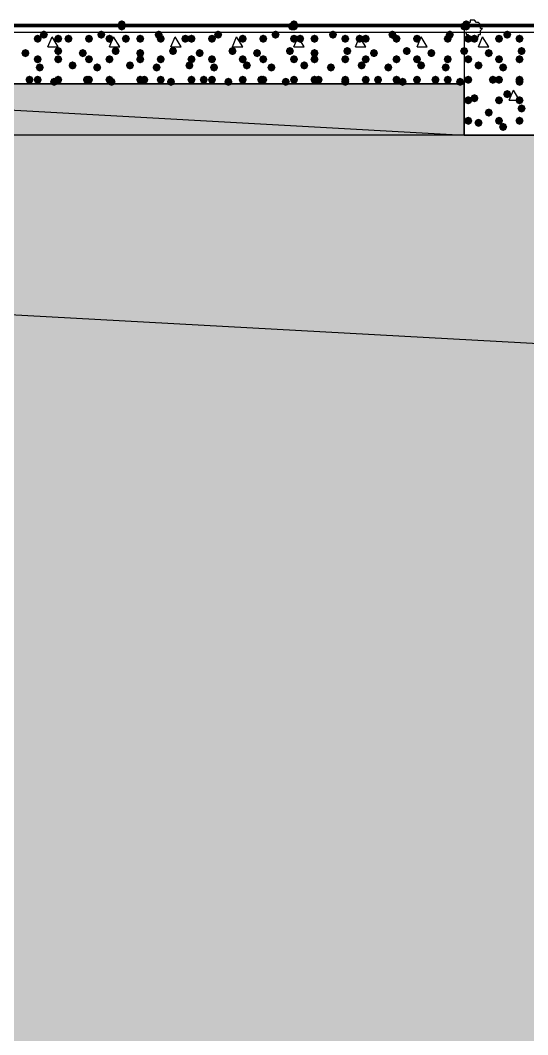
# Model space of a CAD drawing. Header units: millimetres. Extents: x 0 to 420, y 0 to 297.
# Drawn here: x 100.86 to 111.34, y 207.24 to 228.18 of the extents above; entities that cross this region are included whole.
import ezdxf

# ---------------------------------------------------------------- set-up
doc = ezdxf.new("R2010")
doc.units = ezdxf.units.MM
doc.layers.get('0').update_dxf_attribs({"linetype": 'CONTINUOUS'})

msp = doc.modelspace()

# ---------------------------------------------------------------- hatches: boundary and pattern name
at = {"true_color": 0x000007}
h = msp.add_hatch(color=0, dxfattribs=at)
h.paths.add_polyline_path([(32.215667, 228.049667), (380.661333, 228.049667)], flags=0)
h.paths.add_polyline_path([(380.661333, 228.049667), (32.215667, 228.049667)], flags=0)
at = {"true_color": 0x0000fe}
for points in [[(103.039333, 228.092), (103.014462, 228.032204), (102.954667, 228.007333), (102.894871, 228.032204), (102.87, 228.092), (102.894871, 228.151796), (102.954667, 228.176667), (103.014462, 228.151796)], [(103.039333, 228.049667), (103.014462, 227.989871), (102.954667, 227.965), (102.894871, 227.989871), (102.87, 228.049667), (102.894871, 228.109462), (102.954667, 228.134333), (103.014462, 228.109463)], [(103.039333, 228.049667), (103.014462, 227.989871), (102.954667, 227.965), (102.894871, 227.989871), (102.87, 228.049667), (102.894871, 228.109462), (102.954667, 228.134333), (103.014462, 228.109463)], [(103.039333, 228.049667), (103.014462, 227.989871), (102.954667, 227.965), (102.894871, 227.989871), (102.87, 228.049667), (102.894871, 228.109462), (102.954667, 228.134333), (103.014462, 228.109463)], [(106.553, 228.049667), (106.528129, 227.989871), (106.468333, 227.965), (106.408537, 227.989871), (106.383667, 228.049667), (106.408537, 228.109462), (106.468333, 228.134333), (106.528129, 228.109463)], [(106.595333, 228.092), (106.570463, 228.032204), (106.510667, 228.007333), (106.450871, 228.032204), (106.426, 228.092), (106.450871, 228.151796), (106.510667, 228.176667), (106.570462, 228.151796)], [(106.595333, 228.049667), (106.570463, 227.989871), (106.510667, 227.965), (106.450871, 227.989871), (106.426, 228.049667), (106.450871, 228.109462), (106.510667, 228.134333), (106.570462, 228.109463)], [(106.595333, 228.049667), (106.570463, 227.989871), (106.510667, 227.965), (106.450871, 227.989871), (106.426, 228.049667), (106.450871, 228.109462), (106.510667, 228.134333), (106.570462, 228.109463)], [(110.109, 228.049667), (110.084129, 227.989871), (110.024333, 227.965), (109.964538, 227.989871), (109.939667, 228.049667), (109.964537, 228.109462), (110.024333, 228.134333), (110.084129, 228.109463)], [(110.109, 228.049667), (110.084129, 227.989871), (110.024333, 227.965), (109.964538, 227.989871), (109.939667, 228.049667), (109.964537, 228.109462), (110.024333, 228.134333), (110.084129, 228.109463)], [(110.151333, 228.092), (110.126462, 228.032204), (110.066667, 228.007333), (110.006871, 228.032204), (109.982, 228.092), (110.006871, 228.151796), (110.066667, 228.176667), (110.126462, 228.151796)], [(110.151333, 228.049667), (110.126462, 227.989871), (110.066667, 227.965), (110.006871, 227.989871), (109.982, 228.049667), (110.006871, 228.109462), (110.066667, 228.134333), (110.126462, 228.109463)]]:
    msp.add_hatch(color=0, dxfattribs=at).paths.add_polyline_path(points, flags=0)
at = {"true_color": 0x000008}
for points in [[(101.303667, 227.795667), (101.278796, 227.735871), (101.219, 227.711), (101.159204, 227.735871), (101.134333, 227.795667), (101.159204, 227.855462), (101.219, 227.880333), (101.278796, 227.855463)], [(101.430667, 227.880333), (101.405796, 227.820537), (101.346, 227.795667), (101.286204, 227.820537), (101.261333, 227.880333), (101.286204, 227.940129), (101.346, 227.965), (101.405796, 227.940129)], [(101.727, 227.795667), (101.702129, 227.735871), (101.642333, 227.711), (101.582538, 227.735871), (101.557667, 227.795667), (101.582537, 227.855462), (101.642333, 227.880333), (101.702129, 227.855463)], [(101.938667, 227.795667), (101.913796, 227.735871), (101.854, 227.711), (101.794204, 227.735871), (101.769333, 227.795667), (101.794204, 227.855462), (101.854, 227.880333), (101.913796, 227.855463)], [(102.362, 227.795667), (102.337129, 227.735871), (102.277333, 227.711), (102.217538, 227.735871), (102.192667, 227.795667), (102.217537, 227.855462), (102.277333, 227.880333), (102.337129, 227.855463)], [(102.616, 227.880333), (102.591129, 227.820537), (102.531333, 227.795667), (102.471537, 227.820537), (102.446667, 227.880333), (102.471537, 227.940129), (102.531333, 227.965), (102.591129, 227.940129)], [(102.785333, 227.795667), (102.760463, 227.735871), (102.700667, 227.711), (102.640871, 227.735871), (102.616, 227.795667), (102.640871, 227.855462), (102.700667, 227.880333), (102.760462, 227.855463)], [(103.124, 227.795667), (103.099129, 227.735871), (103.039333, 227.711), (102.979538, 227.735871), (102.954667, 227.795667), (102.979537, 227.855462), (103.039333, 227.880333), (103.099129, 227.855463)], [(103.420333, 227.795667), (103.395463, 227.735871), (103.335667, 227.711), (103.275871, 227.735871), (103.251, 227.795667), (103.275871, 227.855462), (103.335667, 227.880333), (103.395462, 227.855463)], [(103.801333, 227.880333), (103.776462, 227.820537), (103.716667, 227.795667), (103.656871, 227.820537), (103.632, 227.880333), (103.656871, 227.940129), (103.716667, 227.965), (103.776462, 227.940129)], [(103.843667, 227.795667), (103.818796, 227.735871), (103.759, 227.711), (103.699204, 227.735871), (103.674333, 227.795667), (103.699204, 227.855462), (103.759, 227.880333), (103.818796, 227.855463)], [(104.351667, 227.795667), (104.326796, 227.735871), (104.267, 227.711), (104.207204, 227.735871), (104.182333, 227.795667), (104.207204, 227.855462), (104.267, 227.880333), (104.326796, 227.855463)], [(104.478667, 227.795667), (104.453796, 227.735871), (104.394, 227.711), (104.334204, 227.735871), (104.309333, 227.795667), (104.334204, 227.855462), (104.394, 227.880333), (104.453796, 227.855463)], [(104.902, 227.795667), (104.877129, 227.735871), (104.817333, 227.711), (104.757538, 227.735871), (104.732667, 227.795667), (104.757537, 227.855462), (104.817333, 227.880333), (104.877129, 227.855463)], [(105.029, 227.880333), (105.004129, 227.820537), (104.944333, 227.795667), (104.884538, 227.820537), (104.859667, 227.880333), (104.884537, 227.940129), (104.944333, 227.965), (105.004129, 227.940129)], [(105.537, 227.795667), (105.512129, 227.735871), (105.452333, 227.711), (105.392538, 227.735871), (105.367667, 227.795667), (105.392537, 227.855462), (105.452333, 227.880333), (105.512129, 227.855463)], [(105.537, 227.795667), (105.512129, 227.735871), (105.452333, 227.711), (105.392538, 227.735871), (105.367667, 227.795667), (105.392537, 227.855462), (105.452333, 227.880333), (105.512129, 227.855463)], [(105.960333, 227.795667), (105.935463, 227.735871), (105.875667, 227.711), (105.815871, 227.735871), (105.791, 227.795667), (105.815871, 227.855462), (105.875667, 227.880333), (105.935462, 227.855463)], [(106.214333, 227.880333), (106.189462, 227.820537), (106.129667, 227.795667), (106.069871, 227.820537), (106.045, 227.880333), (106.069871, 227.940129), (106.129667, 227.965), (106.189462, 227.940129)], [(106.595333, 227.795667), (106.570463, 227.735871), (106.510667, 227.711), (106.450871, 227.735871), (106.426, 227.795667), (106.450871, 227.855462), (106.510667, 227.880333), (106.570462, 227.855463)], [(106.722333, 227.795667), (106.697463, 227.735871), (106.637667, 227.711), (106.577871, 227.735871), (106.553, 227.795667), (106.577871, 227.855462), (106.637667, 227.880333), (106.697462, 227.855463)], [(107.018667, 227.795667), (106.993796, 227.735871), (106.934, 227.711), (106.874204, 227.735871), (106.849333, 227.795667), (106.874204, 227.855462), (106.934, 227.880333), (106.993796, 227.855463)], [(107.399667, 227.880333), (107.374796, 227.820537), (107.315, 227.795667), (107.255204, 227.820537), (107.230333, 227.880333), (107.255204, 227.940129), (107.315, 227.965), (107.374796, 227.940129)], [(107.653667, 227.795667), (107.628796, 227.735871), (107.569, 227.711), (107.509204, 227.735871), (107.484333, 227.795667), (107.509204, 227.855462), (107.569, 227.880333), (107.628796, 227.855463)], [(107.95, 227.795667), (107.925129, 227.735871), (107.865333, 227.711), (107.805538, 227.735871), (107.780667, 227.795667), (107.805537, 227.855462), (107.865333, 227.880333), (107.925129, 227.855463)], [(108.077, 227.795667), (108.052129, 227.735871), (107.992333, 227.711), (107.932538, 227.735871), (107.907667, 227.795667), (107.932537, 227.855462), (107.992333, 227.880333), (108.052129, 227.855463)], [(108.627333, 227.880333), (108.602463, 227.820537), (108.542667, 227.795667), (108.482871, 227.820537), (108.458, 227.880333), (108.482871, 227.940129), (108.542667, 227.965), (108.602462, 227.940129)], [(108.712, 227.795667), (108.687129, 227.735871), (108.627333, 227.711), (108.567538, 227.735871), (108.542667, 227.795667), (108.567537, 227.855462), (108.627333, 227.880333), (108.687129, 227.855463)], [(109.135333, 227.795667), (109.110463, 227.735871), (109.050667, 227.711), (108.990871, 227.735871), (108.966, 227.795667), (108.990871, 227.855462), (109.050667, 227.880333), (109.110462, 227.855463)], [(109.135333, 227.795667), (109.110463, 227.735871), (109.050667, 227.711), (108.990871, 227.735871), (108.966, 227.795667), (108.990871, 227.855462), (109.050667, 227.880333), (109.110462, 227.855463)], [(109.770333, 227.795667), (109.745463, 227.735871), (109.685667, 227.711), (109.625871, 227.735871), (109.601, 227.795667), (109.625871, 227.855462), (109.685667, 227.880333), (109.745462, 227.855463)], [(109.812667, 227.880333), (109.787796, 227.820537), (109.728, 227.795667), (109.668204, 227.820537), (109.643333, 227.880333), (109.668204, 227.940129), (109.728, 227.965), (109.787796, 227.940129)], [(101.727, 227.541667), (101.702129, 227.481871), (101.642333, 227.457), (101.582538, 227.481871), (101.557667, 227.541667), (101.582537, 227.601462), (101.642333, 227.626333), (101.702129, 227.601463)], [(102.912333, 227.541667), (102.887463, 227.481871), (102.827667, 227.457), (102.767871, 227.481871), (102.743, 227.541667), (102.767871, 227.601462), (102.827667, 227.626333), (102.887462, 227.601463)], [(104.097667, 227.541667), (104.072796, 227.481871), (104.013, 227.457), (103.953204, 227.481871), (103.928333, 227.541667), (103.953204, 227.601462), (104.013, 227.626333), (104.072796, 227.601463)], [(105.325333, 227.541667), (105.300463, 227.481871), (105.240667, 227.457), (105.180871, 227.481871), (105.156, 227.541667), (105.180871, 227.601462), (105.240667, 227.626333), (105.300462, 227.601463)], [(106.510667, 227.541667), (106.485796, 227.481871), (106.426, 227.457), (106.366204, 227.481871), (106.341333, 227.541667), (106.366204, 227.601462), (106.426, 227.626333), (106.485796, 227.601463)], [(107.696, 227.541667), (107.671129, 227.481871), (107.611333, 227.457), (107.551537, 227.481871), (107.526667, 227.541667), (107.551537, 227.601462), (107.611333, 227.626333), (107.671129, 227.601463)], [(108.923667, 227.541667), (108.898796, 227.481871), (108.839, 227.457), (108.779204, 227.481871), (108.754333, 227.541667), (108.779204, 227.601462), (108.839, 227.626333), (108.898796, 227.601463)], [(110.109, 227.541667), (110.084129, 227.481871), (110.024333, 227.457), (109.964538, 227.481871), (109.939667, 227.541667), (109.964537, 227.601462), (110.024333, 227.626333), (110.084129, 227.601463)], [(101.049667, 227.499333), (101.024796, 227.439537), (100.965, 227.414667), (100.905204, 227.439537), (100.880333, 227.499333), (100.905204, 227.559129), (100.965, 227.584), (101.024796, 227.559129)], [(101.303667, 227.372333), (101.278796, 227.312537), (101.219, 227.287667), (101.159204, 227.312537), (101.134333, 227.372333), (101.159204, 227.432129), (101.219, 227.457), (101.278796, 227.432129)], [(101.727, 227.372333), (101.702129, 227.312537), (101.642333, 227.287667), (101.582538, 227.312537), (101.557667, 227.372333), (101.582537, 227.432129), (101.642333, 227.457), (101.702129, 227.432129)], [(102.235, 227.499333), (102.210129, 227.439537), (102.150333, 227.414667), (102.090538, 227.439537), (102.065667, 227.499333), (102.090537, 227.559129), (102.150333, 227.584), (102.210129, 227.559129)], [(102.362, 227.372333), (102.337129, 227.312537), (102.277333, 227.287667), (102.217538, 227.312537), (102.192667, 227.372333), (102.217537, 227.432129), (102.277333, 227.457), (102.337129, 227.432129)], [(102.785333, 227.372333), (102.760463, 227.312537), (102.700667, 227.287667), (102.640871, 227.312537), (102.616, 227.372333), (102.640871, 227.432129), (102.700667, 227.457), (102.760462, 227.432129)], [(103.420333, 227.499333), (103.395463, 227.439537), (103.335667, 227.414667), (103.275871, 227.439537), (103.251, 227.499333), (103.275871, 227.559129), (103.335667, 227.584), (103.395462, 227.559129)], [(103.420333, 227.372333), (103.395463, 227.312537), (103.335667, 227.287667), (103.275871, 227.312537), (103.251, 227.372333), (103.275871, 227.432129), (103.335667, 227.457), (103.395462, 227.432129)], [(103.843667, 227.372333), (103.818796, 227.312537), (103.759, 227.287667), (103.699204, 227.312537), (103.674333, 227.372333), (103.699204, 227.432129), (103.759, 227.457), (103.818796, 227.432129)], [(104.478667, 227.372333), (104.453796, 227.312537), (104.394, 227.287667), (104.334204, 227.312537), (104.309333, 227.372333), (104.334204, 227.432129), (104.394, 227.457), (104.453796, 227.432129)], [(104.648, 227.499333), (104.623129, 227.439537), (104.563333, 227.414667), (104.503537, 227.439537), (104.478667, 227.499333), (104.503537, 227.559129), (104.563333, 227.584), (104.623129, 227.559129)], [(104.902, 227.372333), (104.877129, 227.312537), (104.817333, 227.287667), (104.757538, 227.312537), (104.732667, 227.372333), (104.757537, 227.432129), (104.817333, 227.457), (104.877129, 227.432129)], [(105.537, 227.372333), (105.512129, 227.312537), (105.452333, 227.287667), (105.392538, 227.312537), (105.367667, 227.372333), (105.392537, 227.432129), (105.452333, 227.457), (105.512129, 227.432129)], [(105.833333, 227.499333), (105.808463, 227.439537), (105.748667, 227.414667), (105.688871, 227.439537), (105.664, 227.499333), (105.688871, 227.559129), (105.748667, 227.584), (105.808462, 227.559129)], [(105.960333, 227.372333), (105.935463, 227.312537), (105.875667, 227.287667), (105.815871, 227.312537), (105.791, 227.372333), (105.815871, 227.432129), (105.875667, 227.457), (105.935462, 227.432129)], [(106.595333, 227.372333), (106.570463, 227.312537), (106.510667, 227.287667), (106.450871, 227.312537), (106.426, 227.372333), (106.450871, 227.432129), (106.510667, 227.457), (106.570462, 227.432129)], [(107.018667, 227.499333), (106.993796, 227.439537), (106.934, 227.414667), (106.874204, 227.439537), (106.849333, 227.499333), (106.874204, 227.559129), (106.934, 227.584), (106.993796, 227.559129)], [(107.018667, 227.372333), (106.993796, 227.312537), (106.934, 227.287667), (106.874204, 227.312537), (106.849333, 227.372333), (106.874204, 227.432129), (106.934, 227.457), (106.993796, 227.432129)], [(107.653667, 227.372333), (107.628796, 227.312537), (107.569, 227.287667), (107.509204, 227.312537), (107.484333, 227.372333), (107.509204, 227.432129), (107.569, 227.457), (107.628796, 227.432129)], [(108.077, 227.372333), (108.052129, 227.312537), (107.992333, 227.287667), (107.932538, 227.312537), (107.907667, 227.372333), (107.932537, 227.432129), (107.992333, 227.457), (108.052129, 227.432129)], [(108.246333, 227.499333), (108.221463, 227.439537), (108.161667, 227.414667), (108.101871, 227.439537), (108.077, 227.499333), (108.101871, 227.559129), (108.161667, 227.584), (108.221462, 227.559129)], [(108.712, 227.372333), (108.687129, 227.312537), (108.627333, 227.287667), (108.567538, 227.312537), (108.542667, 227.372333), (108.567537, 227.432129), (108.627333, 227.457), (108.687129, 227.432129)], [(109.135333, 227.372333), (109.110463, 227.312537), (109.050667, 227.287667), (108.990871, 227.312537), (108.966, 227.372333), (108.990871, 227.432129), (109.050667, 227.457), (109.110462, 227.432129)], [(109.431667, 227.499333), (109.406796, 227.439537), (109.347, 227.414667), (109.287204, 227.439537), (109.262333, 227.499333), (109.287204, 227.559129), (109.347, 227.584), (109.406796, 227.559129)], [(109.770333, 227.372333), (109.745463, 227.312537), (109.685667, 227.287667), (109.625871, 227.312537), (109.601, 227.372333), (109.625871, 227.432129), (109.685667, 227.457), (109.745462, 227.432129)], [(101.346, 227.203), (101.321129, 227.143204), (101.261333, 227.118333), (101.201537, 227.143204), (101.176667, 227.203), (101.201537, 227.262796), (101.261333, 227.287667), (101.321129, 227.262796)], [(102.023333, 227.245333), (101.998463, 227.185537), (101.938667, 227.160667), (101.878871, 227.185537), (101.854, 227.245333), (101.878871, 227.305129), (101.938667, 227.33), (101.998462, 227.305129)], [(102.531333, 227.203), (102.506463, 227.143204), (102.446667, 227.118333), (102.386871, 227.143204), (102.362, 227.203), (102.386871, 227.262796), (102.446667, 227.287667), (102.506462, 227.262796)], [(103.208667, 227.245333), (103.183796, 227.185537), (103.124, 227.160667), (103.064204, 227.185537), (103.039333, 227.245333), (103.064204, 227.305129), (103.124, 227.33), (103.183796, 227.305129)], [(103.759, 227.203), (103.734129, 227.143204), (103.674333, 227.118333), (103.614538, 227.143204), (103.589667, 227.203), (103.614537, 227.262796), (103.674333, 227.287667), (103.734129, 227.262796)], [(104.436333, 227.245333), (104.411463, 227.185537), (104.351667, 227.160667), (104.291871, 227.185537), (104.267, 227.245333), (104.291871, 227.305129), (104.351667, 227.33), (104.411462, 227.305129)], [(104.944333, 227.203), (104.919462, 227.143204), (104.859667, 227.118333), (104.799871, 227.143204), (104.775, 227.203), (104.799871, 227.262796), (104.859667, 227.287667), (104.919462, 227.262796)], [(105.621667, 227.245333), (105.596796, 227.185537), (105.537, 227.160667), (105.477204, 227.185537), (105.452333, 227.245333), (105.477204, 227.305129), (105.537, 227.33), (105.596796, 227.305129)], [(106.129667, 227.203), (106.104796, 227.143204), (106.045, 227.118333), (105.985204, 227.143204), (105.960333, 227.203), (105.985204, 227.262796), (106.045, 227.287667), (106.104796, 227.262796)], [(106.807, 227.245333), (106.782129, 227.185537), (106.722333, 227.160667), (106.662538, 227.185537), (106.637667, 227.245333), (106.662537, 227.305129), (106.722333, 227.33), (106.782129, 227.305129)], [(107.357333, 227.203), (107.332463, 227.143204), (107.272667, 227.118333), (107.212871, 227.143204), (107.188, 227.203), (107.212871, 227.262796), (107.272667, 227.287667), (107.332462, 227.262796)], [(107.992333, 227.245333), (107.967463, 227.185537), (107.907667, 227.160667), (107.847871, 227.185537), (107.823, 227.245333), (107.847871, 227.305129), (107.907667, 227.33), (107.967462, 227.305129)], [(108.542667, 227.203), (108.517796, 227.143204), (108.458, 227.118333), (108.398204, 227.143204), (108.373333, 227.203), (108.398204, 227.262796), (108.458, 227.287667), (108.517796, 227.262796)], [(109.22, 227.245333), (109.195129, 227.185537), (109.135333, 227.160667), (109.075538, 227.185537), (109.050667, 227.245333), (109.075537, 227.305129), (109.135333, 227.33), (109.195129, 227.305129)], [(109.728, 227.203), (109.703129, 227.143204), (109.643333, 227.118333), (109.583537, 227.143204), (109.558667, 227.203), (109.583537, 227.262796), (109.643333, 227.287667), (109.703129, 227.262796)], [(101.134333, 226.949), (101.109462, 226.889204), (101.049667, 226.864333), (100.989871, 226.889204), (100.965, 226.949), (100.989871, 227.008796), (101.049667, 227.033667), (101.109462, 227.008796)], [(101.303667, 226.949), (101.278796, 226.889204), (101.219, 226.864333), (101.159204, 226.889204), (101.134333, 226.949), (101.159204, 227.008796), (101.219, 227.033667), (101.278796, 227.008796)], [(101.642333, 226.906667), (101.617463, 226.846871), (101.557667, 226.822), (101.497871, 226.846871), (101.473, 226.906667), (101.497871, 226.966462), (101.557667, 226.991333), (101.617462, 226.966463)], [(101.727, 226.949), (101.702129, 226.889204), (101.642333, 226.864333), (101.582538, 226.889204), (101.557667, 226.949), (101.582537, 227.008796), (101.642333, 227.033667), (101.702129, 227.008796)], [(102.319667, 226.949), (102.294796, 226.889204), (102.235, 226.864333), (102.175204, 226.889204), (102.150333, 226.949), (102.175204, 227.008796), (102.235, 227.033667), (102.294796, 227.008796)], [(102.362, 226.949), (102.337129, 226.889204), (102.277333, 226.864333), (102.217538, 226.889204), (102.192667, 226.949), (102.217537, 227.008796), (102.277333, 227.033667), (102.337129, 227.008796)], [(102.785333, 226.949), (102.760463, 226.889204), (102.700667, 226.864333), (102.640871, 226.889204), (102.616, 226.949), (102.640871, 227.008796), (102.700667, 227.033667), (102.760462, 227.008796)], [(102.827667, 226.906667), (102.802796, 226.846871), (102.743, 226.822), (102.683204, 226.846871), (102.658333, 226.906667), (102.683204, 226.966462), (102.743, 226.991333), (102.802796, 226.966463)], [(103.420333, 226.949), (103.395463, 226.889204), (103.335667, 226.864333), (103.275871, 226.889204), (103.251, 226.949), (103.275871, 227.008796), (103.335667, 227.033667), (103.395462, 227.008796)], [(103.505, 226.949), (103.480129, 226.889204), (103.420333, 226.864333), (103.360538, 226.889204), (103.335667, 226.949), (103.360537, 227.008796), (103.420333, 227.033667), (103.480129, 227.008796)], [(103.843667, 226.949), (103.818796, 226.889204), (103.759, 226.864333), (103.699204, 226.889204), (103.674333, 226.949), (103.699204, 227.008796), (103.759, 227.033667), (103.818796, 227.008796)], [(104.055333, 226.906667), (104.030463, 226.846871), (103.970667, 226.822), (103.910871, 226.846871), (103.886, 226.906667), (103.910871, 226.966462), (103.970667, 226.991333), (104.030462, 226.966463)], [(104.478667, 226.949), (104.453796, 226.889204), (104.394, 226.864333), (104.334204, 226.889204), (104.309333, 226.949), (104.334204, 227.008796), (104.394, 227.033667), (104.453796, 227.008796)], [(104.732667, 226.949), (104.707796, 226.889204), (104.648, 226.864333), (104.588204, 226.889204), (104.563333, 226.949), (104.588204, 227.008796), (104.648, 227.033667), (104.707796, 227.008796)], [(104.902, 226.949), (104.877129, 226.889204), (104.817333, 226.864333), (104.757538, 226.889204), (104.732667, 226.949), (104.757537, 227.008796), (104.817333, 227.033667), (104.877129, 227.008796)], [(105.240667, 226.906667), (105.215796, 226.846871), (105.156, 226.822), (105.096204, 226.846871), (105.071333, 226.906667), (105.096204, 226.966462), (105.156, 226.991333), (105.215796, 226.966463)], [(105.537, 226.949), (105.512129, 226.889204), (105.452333, 226.864333), (105.392538, 226.889204), (105.367667, 226.949), (105.392537, 227.008796), (105.452333, 227.033667), (105.512129, 227.008796)], [(105.918, 226.949), (105.893129, 226.889204), (105.833333, 226.864333), (105.773537, 226.889204), (105.748667, 226.949), (105.773537, 227.008796), (105.833333, 227.033667), (105.893129, 227.008796)], [(105.960333, 226.949), (105.935463, 226.889204), (105.875667, 226.864333), (105.815871, 226.889204), (105.791, 226.949), (105.815871, 227.008796), (105.875667, 227.033667), (105.935462, 227.008796)], [(106.426, 226.906667), (106.401129, 226.846871), (106.341333, 226.822), (106.281537, 226.846871), (106.256667, 226.906667), (106.281537, 226.966462), (106.341333, 226.991333), (106.401129, 226.966463)], [(106.595333, 226.949), (106.570463, 226.889204), (106.510667, 226.864333), (106.450871, 226.889204), (106.426, 226.949), (106.450871, 227.008796), (106.510667, 227.033667), (106.570462, 227.008796)], [(107.018667, 226.949), (106.993796, 226.889204), (106.934, 226.864333), (106.874204, 226.889204), (106.849333, 226.949), (106.874204, 227.008796), (106.934, 227.033667), (106.993796, 227.008796)], [(107.103333, 226.949), (107.078463, 226.889204), (107.018667, 226.864333), (106.958871, 226.889204), (106.934, 226.949), (106.958871, 227.008796), (107.018667, 227.033667), (107.078462, 227.008796)], [(107.653667, 226.949), (107.628796, 226.889204), (107.569, 226.864333), (107.509204, 226.889204), (107.484333, 226.949), (107.509204, 227.008796), (107.569, 227.033667), (107.628796, 227.008796)], [(107.653667, 226.906667), (107.628796, 226.846871), (107.569, 226.822), (107.509204, 226.846871), (107.484333, 226.906667), (107.509204, 226.966462), (107.569, 226.991333), (107.628796, 226.966463)], [(108.077, 226.949), (108.052129, 226.889204), (107.992333, 226.864333), (107.932538, 226.889204), (107.907667, 226.949), (107.932537, 227.008796), (107.992333, 227.033667), (108.052129, 227.008796)], [(108.331, 226.949), (108.306129, 226.889204), (108.246333, 226.864333), (108.186537, 226.889204), (108.161667, 226.949), (108.186537, 227.008796), (108.246333, 227.033667), (108.306129, 227.008796)], [(108.712, 226.949), (108.687129, 226.889204), (108.627333, 226.864333), (108.567538, 226.889204), (108.542667, 226.949), (108.567537, 227.008796), (108.627333, 227.033667), (108.687129, 227.008796)], [(108.839, 226.906667), (108.814129, 226.846871), (108.754333, 226.822), (108.694538, 226.846871), (108.669667, 226.906667), (108.694537, 226.966462), (108.754333, 226.991333), (108.814129, 226.966463)], [(109.135333, 226.949), (109.110463, 226.889204), (109.050667, 226.864333), (108.990871, 226.889204), (108.966, 226.949), (108.990871, 227.008796), (109.050667, 227.033667), (109.110462, 227.008796)], [(109.516333, 226.949), (109.491463, 226.889204), (109.431667, 226.864333), (109.371871, 226.889204), (109.347, 226.949), (109.371871, 227.008796), (109.431667, 227.033667), (109.491462, 227.008796)], [(109.770333, 226.949), (109.745463, 226.889204), (109.685667, 226.864333), (109.625871, 226.889204), (109.601, 226.949), (109.625871, 227.008796), (109.685667, 227.033667), (109.745462, 227.008796)], [(110.024333, 226.906667), (109.999462, 226.846871), (109.939667, 226.822), (109.879871, 226.846871), (109.855, 226.906667), (109.879871, 226.966462), (109.939667, 226.991333), (109.999462, 226.966463)]]:
    msp.add_hatch(color=0, dxfattribs=at).paths.add_polyline_path(points, flags=0)
at = {"true_color": 0x000007}
for points in [[(110.193667, 227.795667), (110.168796, 227.735871), (110.109, 227.711), (110.049204, 227.735871), (110.024333, 227.795667), (110.049204, 227.855462), (110.109, 227.880333), (110.168796, 227.855463)], [(110.320667, 227.795667), (110.295796, 227.735871), (110.236, 227.711), (110.176204, 227.735871), (110.151333, 227.795667), (110.176204, 227.855462), (110.236, 227.880333), (110.295796, 227.855463)], [(110.828667, 227.795667), (110.803796, 227.735871), (110.744, 227.711), (110.684204, 227.735871), (110.659333, 227.795667), (110.684204, 227.855462), (110.744, 227.880333), (110.803796, 227.855463)], [(110.998, 227.880333), (110.973129, 227.820537), (110.913333, 227.795667), (110.853537, 227.820537), (110.828667, 227.880333), (110.853537, 227.940129), (110.913333, 227.965), (110.973129, 227.940129)], [(111.252, 227.795667), (111.227129, 227.735871), (111.167333, 227.711), (111.107538, 227.735871), (111.082667, 227.795667), (111.107537, 227.855462), (111.167333, 227.880333), (111.227129, 227.855463)], [(111.294333, 227.541667), (111.269462, 227.481871), (111.209667, 227.457), (111.149871, 227.481871), (111.125, 227.541667), (111.149871, 227.601462), (111.209667, 227.626333), (111.269462, 227.601463)], [(110.193667, 227.372333), (110.168796, 227.312537), (110.109, 227.287667), (110.049204, 227.312537), (110.024333, 227.372333), (110.049204, 227.432129), (110.109, 227.457), (110.168796, 227.432129)], [(110.617, 227.499333), (110.592129, 227.439537), (110.532333, 227.414667), (110.472538, 227.439537), (110.447667, 227.499333), (110.472537, 227.559129), (110.532333, 227.584), (110.592129, 227.559129)], [(110.828667, 227.372333), (110.803796, 227.312537), (110.744, 227.287667), (110.684204, 227.312537), (110.659333, 227.372333), (110.684204, 227.432129), (110.744, 227.457), (110.803796, 227.432129)], [(111.252, 227.372333), (111.227129, 227.312537), (111.167333, 227.287667), (111.107538, 227.312537), (111.082667, 227.372333), (111.107537, 227.432129), (111.167333, 227.457), (111.227129, 227.432129)], [(110.405333, 227.245333), (110.380463, 227.185537), (110.320667, 227.160667), (110.260871, 227.185537), (110.236, 227.245333), (110.260871, 227.305129), (110.320667, 227.33), (110.380462, 227.305129)], [(110.913333, 227.203), (110.888463, 227.143204), (110.828667, 227.118333), (110.768871, 227.143204), (110.744, 227.203), (110.768871, 227.262796), (110.828667, 227.287667), (110.888462, 227.262796)], [(110.193667, 226.949), (110.168796, 226.889204), (110.109, 226.864333), (110.049204, 226.889204), (110.024333, 226.949), (110.049204, 227.008796), (110.109, 227.033667), (110.168796, 227.008796)], [(110.701667, 226.949), (110.676796, 226.889204), (110.617, 226.864333), (110.557204, 226.889204), (110.532333, 226.949), (110.557204, 227.008796), (110.617, 227.033667), (110.676796, 227.008796)], [(110.828667, 226.949), (110.803796, 226.889204), (110.744, 226.864333), (110.684204, 226.889204), (110.659333, 226.949), (110.684204, 227.008796), (110.744, 227.033667), (110.803796, 227.008796)], [(111.252, 226.949), (111.227129, 226.889204), (111.167333, 226.864333), (111.107538, 226.889204), (111.082667, 226.949), (111.107537, 227.008796), (111.167333, 227.033667), (111.227129, 227.008796)], [(111.252, 226.906667), (111.227129, 226.846871), (111.167333, 226.822), (111.107538, 226.846871), (111.082667, 226.906667), (111.107537, 226.966462), (111.167333, 226.991333), (111.227129, 226.966463)], [(110.193667, 226.525667), (110.168796, 226.465871), (110.109, 226.441), (110.049204, 226.465871), (110.024333, 226.525667), (110.049204, 226.585462), (110.109, 226.610333), (110.168796, 226.585463)], [(110.320667, 226.568), (110.295796, 226.508204), (110.236, 226.483333), (110.176204, 226.508204), (110.151333, 226.568), (110.176204, 226.627796), (110.236, 226.652667), (110.295796, 226.627796)], [(110.828667, 226.525667), (110.803796, 226.465871), (110.744, 226.441), (110.684204, 226.465871), (110.659333, 226.525667), (110.684204, 226.585462), (110.744, 226.610333), (110.803796, 226.585463)], [(110.998, 226.652667), (110.973129, 226.592871), (110.913333, 226.568), (110.853537, 226.592871), (110.828667, 226.652667), (110.853537, 226.712462), (110.913333, 226.737333), (110.973129, 226.712463)], [(111.252, 226.525667), (111.227129, 226.465871), (111.167333, 226.441), (111.107538, 226.465871), (111.082667, 226.525667), (111.107537, 226.585462), (111.167333, 226.610333), (111.227129, 226.585463)], [(110.617, 226.271667), (110.592129, 226.211871), (110.532333, 226.187), (110.472538, 226.211871), (110.447667, 226.271667), (110.472537, 226.331462), (110.532333, 226.356333), (110.592129, 226.331463)], [(111.294333, 226.356333), (111.269462, 226.296537), (111.209667, 226.271667), (111.149871, 226.296537), (111.125, 226.356333), (111.149871, 226.416129), (111.209667, 226.441), (111.269462, 226.416129)], [(110.193667, 226.102333), (110.168796, 226.042537), (110.109, 226.017667), (110.049204, 226.042537), (110.024333, 226.102333), (110.049204, 226.162129), (110.109, 226.187), (110.168796, 226.162129)], [(110.405333, 226.06), (110.380463, 226.000204), (110.320667, 225.975333), (110.260871, 226.000204), (110.236, 226.06), (110.260871, 226.119796), (110.320667, 226.144667), (110.380462, 226.119796)], [(110.828667, 226.102333), (110.803796, 226.042537), (110.744, 226.017667), (110.684204, 226.042537), (110.659333, 226.102333), (110.684204, 226.162129), (110.744, 226.187), (110.803796, 226.162129)], [(111.252, 226.102333), (111.227129, 226.042537), (111.167333, 226.017667), (111.107538, 226.042537), (111.082667, 226.102333), (111.107537, 226.162129), (111.167333, 226.187), (111.227129, 226.162129)], [(110.913333, 225.975333), (110.888463, 225.915537), (110.828667, 225.890667), (110.768871, 225.915537), (110.744, 225.975333), (110.768871, 226.035129), (110.828667, 226.06), (110.888462, 226.035129)]]:
    msp.add_hatch(color=0, dxfattribs=at).paths.add_polyline_path(points, flags=0)
at = {"true_color": 0x000008}
h = msp.add_hatch(color=0, dxfattribs=at)
h.paths.add_polyline_path([(110.024333, 226.864333), (90.974333, 226.864333), (110.024333, 225.806)], flags=0)
h.paths.add_polyline_path([(90.974333, 226.864333), (110.024333, 225.806), (90.974333, 225.806)], flags=0)
h = msp.add_hatch(color=0, dxfattribs=at)
h.paths.add_polyline_path([(379.518333, 225.806), (33.401, 225.806), (379.518333, 206.756)], flags=0)
h.paths.add_polyline_path([(33.401, 225.806), (379.518333, 206.756), (33.401, 206.756)], flags=0)

# ---------------------------------------------------------------- linework, layer by layer
at = {"color": 0, "true_color": 0x000007}
for points in [[(380.703667, 228.092), (32.173333, 228.092), (32.173333, 228.049667)], [(380.703667, 228.092), (32.215667, 228.092), (380.703667, 228.092), (32.215667, 228.049667)], [(32.215667, 228.049667), (380.703667, 228.049667)], [(32.215667, 228.049667), (380.661333, 228.049667), (380.703667, 228.049667)], [(32.215667, 228.049667), (380.661333, 228.049667)], [(110.024333, 227.922667), (90.974333, 227.922667)], [(110.320667, 227.626333), (110.405333, 227.838)], [(110.532333, 227.626333), (110.405333, 227.838)], [(110.320667, 227.626333), (110.532333, 227.626333)], [(90.974333, 226.864333), (110.024333, 226.864333)], [(110.955667, 226.525667), (111.040333, 226.737333)], [(111.167333, 226.525667), (111.040333, 226.737333)], [(110.955667, 226.525667), (111.167333, 226.525667)]]:
    msp.add_lwpolyline(points, dxfattribs=at)
for points in [[(32.215667, 228.049667), (380.703667, 228.049667)], [(32.215667, 228.049667), (380.661333, 228.049667)], [(380.661333, 228.049667), (32.215667, 228.049667)], [(110.024333, 228.007333), (110.024333, 227.965), (110.024333, 227.922667), (110.066667, 227.922667), (110.066667, 227.880333), (110.109, 227.880333), (110.109, 227.838), (110.151333, 227.838), (110.193667, 227.795667), (110.236, 227.795667), (110.236, 227.838), (110.278333, 227.838), (110.320667, 227.838), (110.320667, 227.880333), (110.363, 227.880333), (110.363, 227.922667), (110.363, 227.965), (110.405333, 228.007333), (110.363, 228.007333), (110.363, 228.049667), (110.363, 228.092), (110.320667, 228.134333), (110.278333, 228.134333), (110.236, 228.176667), (110.193667, 228.176667), (110.151333, 228.176667), (110.151333, 228.134333), (110.109, 228.134333), (110.066667, 228.092), (110.024333, 228.049667)], [(110.024333, 227.922667), (110.024333, 225.806), (112.141, 225.806), (112.141, 227.922667)]]:
    msp.add_lwpolyline(points, close=True, dxfattribs=at)
at = {"color": 0, "true_color": 0x000008}
for points in [[(101.430667, 227.626333), (101.515333, 227.838)], [(101.642333, 227.626333), (101.515333, 227.838)], [(102.700667, 227.626333), (102.785333, 227.838)], [(102.912333, 227.626333), (102.785333, 227.838)], [(103.970667, 227.626333), (104.055333, 227.838)], [(104.182333, 227.626333), (104.055333, 227.838)], [(105.240667, 227.626333), (105.325333, 227.838)], [(105.452333, 227.626333), (105.325333, 227.838)], [(106.510667, 227.626333), (106.595333, 227.838)], [(106.722333, 227.626333), (106.595333, 227.838)], [(107.780667, 227.626333), (107.865333, 227.838)], [(107.992333, 227.626333), (107.865333, 227.838)], [(109.050667, 227.626333), (109.135333, 227.838)], [(109.262333, 227.626333), (109.135333, 227.838)], [(101.430667, 227.626333), (101.642333, 227.626333)], [(102.700667, 227.626333), (102.912333, 227.626333)], [(103.970667, 227.626333), (104.182333, 227.626333)], [(105.240667, 227.626333), (105.452333, 227.626333)], [(106.510667, 227.626333), (106.722333, 227.626333)], [(107.780667, 227.626333), (107.992333, 227.626333)], [(109.050667, 227.626333), (109.262333, 227.626333)]]:
    msp.add_lwpolyline(points, dxfattribs=at)
for points in [[(110.024333, 226.864333), (90.974333, 226.864333), (110.024333, 225.806)], [(90.974333, 226.864333), (110.024333, 225.806), (90.974333, 225.806)], [(379.518333, 225.806), (33.401, 225.806), (379.518333, 206.756)], [(33.401, 225.806), (379.518333, 206.756), (33.401, 206.756)]]:
    msp.add_lwpolyline(points, close=True, dxfattribs=at)

doc.saveas('drawing.dxf')
